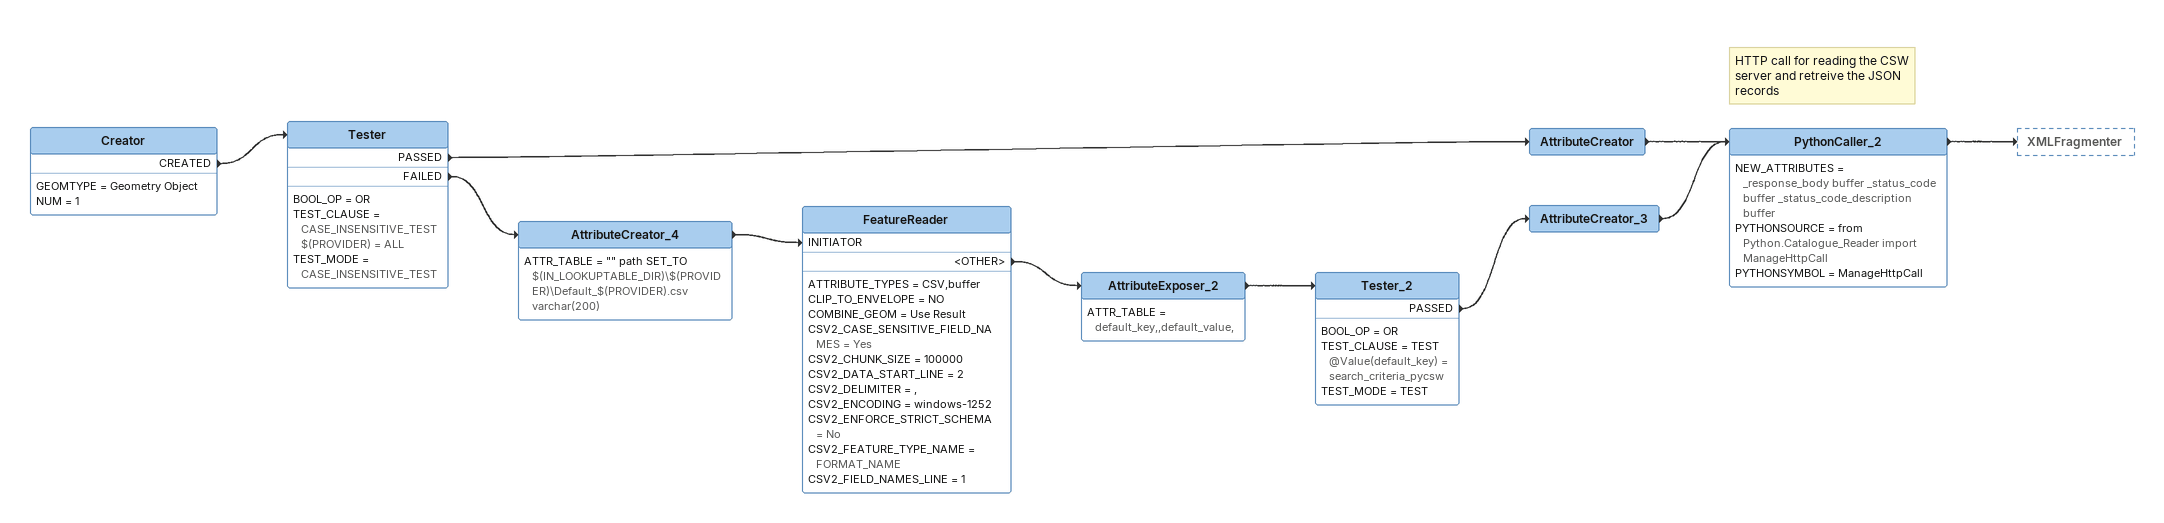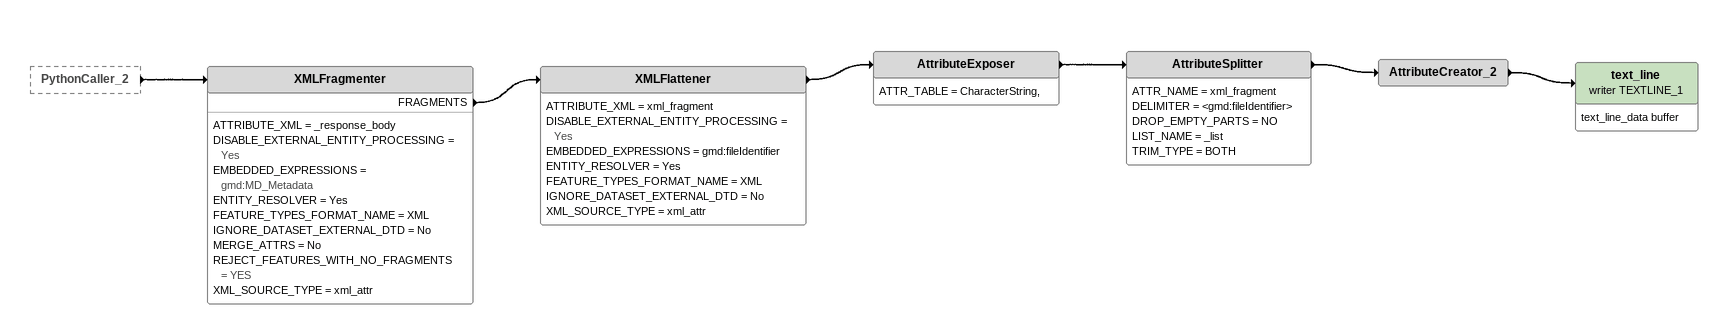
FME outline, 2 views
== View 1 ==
Creator
    GEOMTYPE = Geometry Object
    NUM = 1
    CREATED -> Tester
Tester
    BOOL_OP = OR
    TEST_CLAUSE = CASE_INSENSITIVE_TEST $(PROVIDER) = ALL
    TEST_MODE = CASE_INSENSITIVE_TEST
    PASSED -> AttributeCreator
    FAILED -> AttributeCreator_4
AttributeCreator
    -> PythonCaller_2
AttributeCreator_4
    ATTR_TABLE = "" path SET_TO $(IN_LOOKUPTABLE_DIR)\$(PROVIDER)\Default_$(PROVIDER).csv varchar(200)
    -> FeatureReader [INITIATOR]
FeatureReader
    ATTRIBUTE_TYPES = CSV,buffer
    CLIP_TO_ENVELOPE = NO
    COMBINE_GEOM = Use Result
    CSV2_CASE_SENSITIVE_FIELD_NAMES = Yes
    CSV2_CHUNK_SIZE = 100000
    CSV2_DATA_START_LINE = 2
    CSV2_DELIMITER = ,
    CSV2_ENCODING = windows-1252
    CSV2_ENFORCE_STRICT_SCHEMA = No
    CSV2_FEATURE_TYPE_NAME = FORMAT_NAME
    CSV2_FIELD_NAMES_LINE = 1
    <OTHER> -> AttributeExposer_2
AttributeExposer_2
    ATTR_TABLE = default_key,,default_value,
    -> Tester_2
Tester_2
    BOOL_OP = OR
    TEST_CLAUSE = TEST @Value(default_key) = search_criteria_pycsw
    TEST_MODE = TEST
    PASSED -> AttributeCreator_3
AttributeCreator_3
    -> PythonCaller_2
Note: HTTP call for reading the CSW server and retreive the JSON records
PythonCaller_2
    NEW_ATTRIBUTES = _response_body buffer _status_code buffer _status_code_description buffer
    PYTHONSOURCE = from Python.Catalogue_Reader import ManageHttpCall
    PYTHONSYMBOL = ManageHttpCall
    -> XMLFragmenter

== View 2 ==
PythonCaller_2 [outside]
    -> XMLFragmenter
XMLFragmenter
    ATTRIBUTE_XML = _response_body
    DISABLE_EXTERNAL_ENTITY_PROCESSING = Yes
    EMBEDDED_EXPRESSIONS = gmd:MD_Metadata
    ENTITY_RESOLVER = Yes
    FEATURE_TYPES_FORMAT_NAME = XML
    IGNORE_DATASET_EXTERNAL_DTD = No
    MERGE_ATTRS = No
    REJECT_FEATURES_WITH_NO_FRAGMENTS = YES
    XML_SOURCE_TYPE = xml_attr
    FRAGMENTS -> XMLFlattener
XMLFlattener
    ATTRIBUTE_XML = xml_fragment
    DISABLE_EXTERNAL_ENTITY_PROCESSING = Yes
    EMBEDDED_EXPRESSIONS = gmd:fileIdentifier
    ENTITY_RESOLVER = Yes
    FEATURE_TYPES_FORMAT_NAME = XML
    IGNORE_DATASET_EXTERNAL_DTD = No
    XML_SOURCE_TYPE = xml_attr
    -> AttributeExposer
AttributeExposer
    ATTR_TABLE = CharacterString,
    -> AttributeSplitter
AttributeSplitter
    ATTR_NAME = xml_fragment
    DELIMITER = <gmd:fileIdentifier>
    DROP_EMPTY_PARTS = NO
    LIST_NAME = _list
    TRIM_TYPE = BOTH
    -> AttributeCreator_2
AttributeCreator_2
    -> text_line (writer TEXTLINE_1)
text_line (writer TEXTLINE_1)
    attributes: text_line_data buffer
